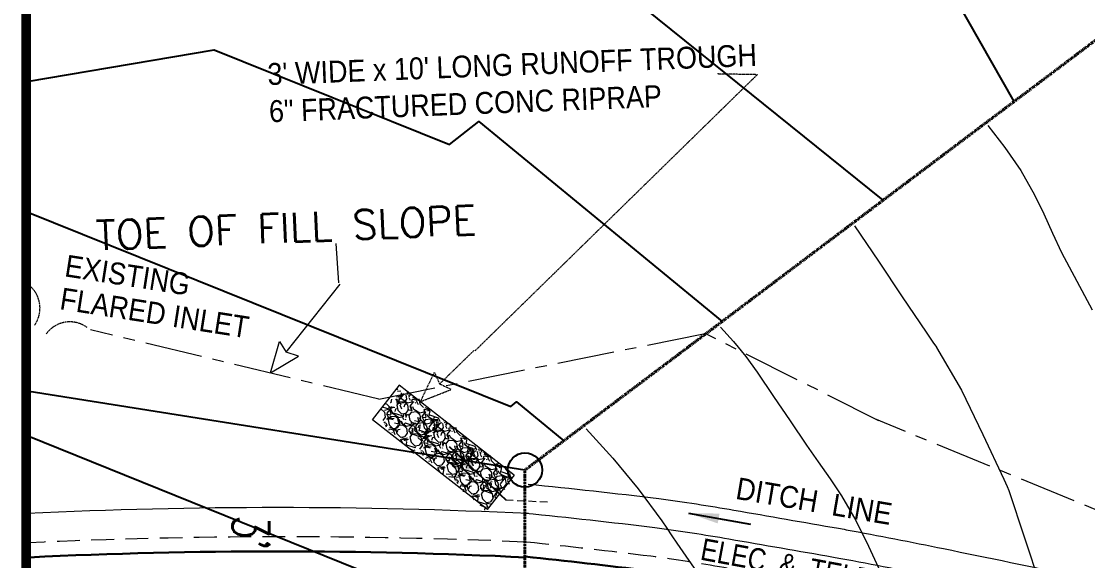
# Model space of a CAD drawing. Header units: inches. Extents: x 2775 to 17527, y 515 to 14737.
# Drawn here: x 5240 to 6116, y 7411 to 7855 of the extents above; entities that cross this region are included whole.
import ezdxf

# ---------------------------------------------------------------- set-up
doc = ezdxf.new("R2010")
doc.units = ezdxf.units.IN
doc.header["$LTSCALE"] = 0.5
doc.header["$MEASUREMENT"] = 0
for name, pattern in [('CENTER', [2, 1.25, -0.25, 0.25, -0.25]), ('CENTER2', [1.125, 0.75, -0.125, 0.125, -0.125]), ('HIDDEN', [0.375, 0.25, -0.125]), ('HIDDEN2', [0.1875, 0.125, -0.0625]), ('PHANTOM', [2.5, 1.25, -0.25, 0.25, -0.25, 0.25, -0.25])]:
    doc.linetypes.add(name, pattern=pattern)
doc.layers.get('0').update_dxf_attribs({"linetype": 'CONTINUOUS'})
for name, color, linetype, lineweight in [('ARCHENT RD', 3, 'CENTER', 20), ('D-CL', 5, 'CENTER2', 9), ('FOOTING TILE', 3, 'HIDDEN', 20), ('Object', 4, 'CONTINUOUS', 30), ('V-BNDY', 3, 'PHANTOM', 40), ('VX-TOPO-MINR', 7, 'CONTINUOUS', 5)]:
    doc.layers.add(name, color=color, linetype=linetype, lineweight=lineweight)
for name, color, linetype in [('BOUNDARY', 6, 'CONTINUOUS'), ('CTR', 251, 'CONTINUOUS'), ('CTRINDEX', 7, 'CONTINUOUS'), ('LLMASONRY', 12, 'CONTINUOUS'), ('TEXT', 7, 'CONTINUOUS'), ('TITLE BLOCK', 7, 'CONTINUOUS'), ('VX-PINS', 7, 'HIDDEN2')]:
    doc.layers.add(name, color=color, linetype=linetype)
doc.styles.add('ARCHENT', font='technical.ttf', dxfattribs={"height": 6})
doc.styles.add('BEI', font='romans.shx', dxfattribs={"width": 0.75})
doc.styles.add('SPHAND', font='SPHAND', dxfattribs={"bigfont": 'SPHAND'})
doc.styles.get("Standard").update_dxf_attribs({"font": 'romans.shx', "width": 0.75})
doc.dimstyles.get("Standard").update_dxf_attribs({"dimscale": 50, "dimtxt": 0.18, "dimasz": 0.18, "dimexe": 0.18, "dimexo": 0.0625, "dimgap": 0.09, "dimtad": 0, "dimtoh": 1, "dimzin": 0, "dimdsep": 46, "dimtxsty": 'BEI', "dimcen": 0.09, "dimclrd": 256, "dimclre": 256, "dimclrt": 256, "dimadec": 1, "dimazin": 0, "dimtfac": 1, "dimtofl": 0, "dimtmove": 0, "dimatfit": 3, "dimfxl": 1, "dimtolj": 1, "dimtzin": 0, "dimlwd": -1, "dimlwe": -1, "dimarcsym": 0})

# ---------------------------------------------------------------- blocks, each defined once
blk = doc.blocks.new('F-LGPIN')
at = {"linetype": 'Continuous'}
blk.add_circle((0, 0), 0.0391, dxfattribs=at)

msp = doc.modelspace()

# ---------------------------------------------------------------- linework, layer by layer
at = {"layer": 'ARCHENT RD', "color": 4, "lineweight": 20}
for p, q in [((5612.9059, 7583.7291), (5845, 7811)), ((5844.9059, 7810.7291), (5811.7914, 7811.3223)), ((5583.8281, 7556.446), (5612.0934, 7584.0675)), ((5568.188, 7541.9877), (5579.5783, 7566.1564)), ((5579.5551, 7566.0232), (5583.8281, 7556.446)), ((5568.188, 7541.9877), (5593.0361, 7551.8076)), ((5593.3044, 7551.9535), (5583.8281, 7556.446))]:
    msp.add_line(p, q, dxfattribs=at)
at = {"layer": 'ARCHENT RD', "color": 4, "lineweight": 20, "ltscale": 75}
for p, q in [((5534, 7544), (5297, 7601)), ((5534, 7544), (5802.6935, 7598.0887)), ((5944.6573, 7526.3091), (5801.9907, 7597.956)), ((6174.3986, 7431.8287), (5941.385, 7527.8017))]:
    msp.add_line(p, q, dxfattribs=at)
at = {"layer": 'ARCHENT RD', "lineweight": 20}
for centre, radius, start, end in [((5231.6514, 7618.8132, -33526.1937), 24.0044, 324.5815817, 53.9811446), ((5280.1817, 7583.5295, -33526.1937), 24.0004, 53.9811446, 143.9811446)]:
    msp.add_arc(centre, radius, start, end, dxfattribs=at)
at = {"layer": 'BOUNDARY', "color": 3}
msp.add_line((5653.9292, 7485.7342), (5246.7601, 7550.4141), dxfattribs=at)
at = {"layer": 'CTR', "color": 6}
for points, elevation in [([(6055.799, 7788.745), (5999.4654, 7888.2792), (5747.5841, 8110.7188), (5553.4439, 8134.506), (5531.2034, 8123.886), (5244.1662, 8072.9319)], -33382.1911), ([(5948.1945, 7707.611), (5741.6497, 7874.2274), (5623.5302, 7978.5403), (5585.0078, 7983.2603), (5544.6038, 7963.967), (5248.0795, 7911.7952)], -33406.1915), ([(5243.0303, 7698.7242), (5642.3841, 7537.9873), (5647.1356, 7541.7235), (5685.9748, 7509.7902)], -33454.1924), ([(5661.9818, 7301.6647), (5656.4296, 7288.9279), (5557.5506, 7387.4683), (5243.8796, 7514.3311)], -33478.1928)]:
    msp.add_lwpolyline(points, dxfattribs=dict(at, elevation=elevation))
at = {"layer": 'CTRINDEX', "color": 6, "elevation": -33430.192}
msp.add_lwpolyline([(5245.114, 7805.1507), (5398.6324, 7831.0966), (5591.9483, 7753.2883), (5616.1423, 7772.3124), (5816.0347, 7607.9621)], dxfattribs=at)
at = {"layer": 'D-CL', "color": 7, "linetype": 'Continuous', "lineweight": 30}
msp.add_lwpolyline([(5654.0837, 7414.5103, -0.00508441), (5755.8532, 7402.9053, -0.00891797), (5815.3523, 7393.6552, -0.00015305), (5901.1795, 7378.7127, -0.00284206), (5906.7336, 7377.7114, -0.00409326), (5985.8274, 7362.3168, -0.00293994), (6094.7286, 7339.5263, -0.00338581), (6109.9392, 7336.1417, -0.00135487), (6145.5425, 7327.8642, -0.02866254), (6213.3158, 7307.754, -0.02615403), (6283.0986, 7278.41, -0.02704738), (6342.0413, 7245.8692, -0.02841116), (6395.1147, 7208.3531, -0.00655732), (6448.658, 7164.5883, -0.01010599), (6483.916, 7133.7537, -0.00245958), (6550.2372, 7072.7448, -0.00543709), (6580.8537, 7043.6748, -0.001785), (6637.1839, 6988.621, -0.00206883), (6685.5447, 6940.6218, -0.00160391), (6729.888, 6895.9587, -0.0031274), (6752.9526, 6872.2839, -0.00550951), (6762.9566, 6861.6538, -0.0012657), (6800.7161, 6820.4261, -0.00768785), (6848.3109, 6766.5541, -0.00519686)], format="xyb", dxfattribs=at)
at = {"layer": 'FOOTING TILE', "color": 1, "ltscale": 50}
msp.add_line((5638.1153, 7461.2425, -48406.0637), (5674.6568, 7459.4039), dxfattribs=at)
at = {"layer": 'Object', "lineweight": 9}
for p, q in [((5501.2181, 7639.6495), (5499, 7672)), ((5457.9275, 7582.5111), (5502.0638, 7638.5108)), ((5445.0608, 7565.6553), (5452.3157, 7591.3713)), ((5452.3157, 7591.3713), (5457.9275, 7582.5111)), ((5445.0608, 7565.6553), (5467.9538, 7579.4342)), ((5467.9538, 7579.4342), (5457.9275, 7582.5111))]:
    msp.add_line(p, q, dxfattribs=at)
at = {"layer": 'Object', "color": 7, "lineweight": 9, "ltscale": 75}
for p, q in [((5550.5746, 7555.4052), (5528.4185, 7527.0309)), ((5548.6304, 7551.7718), (5549.5587, 7552.5693)), ((5549.3451, 7550.5435), (5551.9948, 7550.8293)), ((5645.1558, 7481.5514), (5550.5746, 7555.4052)), ((5556.9178, 7549.4829), (5558.4114, 7549.7141)), ((5544.3328, 7541.3948), (5543.4815, 7540.968)), ((5543.5306, 7541.1956), (5543.9978, 7541.4584)), ((5543.9729, 7541.3687), (5544.496, 7543.8657)), ((5550.2571, 7543.0252), (5547.5876, 7543.6235)), ((5547.9653, 7543.679), (5551.0113, 7540.7112)), ((5548.4445, 7544.2712), (5549.0718, 7540.2183)), ((5551.8914, 7546.4557), (5548.4922, 7545.6453)), ((5550.8304, 7541.9992), (5548.6077, 7539.0969)), ((5550.2099, 7543.0671), (5552.0959, 7539.3055)), ((5550.2279, 7542.9983), (5551.1562, 7543.7958)), ((5553.3056, 7547.0612), (5550.2723, 7543.1524)), ((5551.1873, 7543.8267), (5550.4791, 7546.4121)), ((5550.9426, 7541.77), (5554.5771, 7542.162)), ((5551.0299, 7540.7512), (5554.5468, 7541.3524)), ((5552.8225, 7543.9269), (5551.798, 7546.1461)), ((5552.1843, 7549.111), (5551.9417, 7546.5156)), ((5557.5565, 7540.7866), (5552.7848, 7543.8853)), ((5555.3213, 7548.0261), (5553.2693, 7546.9973)), ((5553.615, 7548.8224), (5553.7109, 7548.5909)), ((5556.5391, 7544.1029), (5554.5256, 7541.3183)), ((5554.589, 7542.1466), (5557.5174, 7539.3879)), ((5556.0311, 7547.4281), (5556.5432, 7544.1195)), ((5560.9603, 7541.5834), (5557.5611, 7540.773)), ((5557.9718, 7547.6277), (5557.7047, 7548.3297)), ((5558.4895, 7545.3565), (5559.5673, 7543.2067)), ((5559.095, 7545.5006), (5558.6518, 7547.1187)), ((5560.0651, 7546.6139), (5558.9982, 7548.925)), ((5562.3745, 7542.1889), (5559.3412, 7538.2801)), ((5561.1483, 7543.116), (5561.0106, 7541.6432)), ((5561.1489, 7542.9741), (5561.7577, 7544.0123)), ((5561.3923, 7547.3703), (5564.4383, 7544.4025)), ((5561.6659, 7545.5479), (5565.7179, 7543.8321)), ((5561.75, 7544.0925), (5566.2346, 7543.0874)), ((5564.2226, 7540.4551), (5563.9555, 7541.1571)), ((5566.3773, 7539.3267), (5564.8333, 7542.7002)), ((5566.6692, 7544.3657), (5567.6233, 7540.2213)), ((5535.5995, 7535.9944), (5538.5279, 7533.2357)), ((5543.9476, 7535.1242), (5536.8487, 7537.4647)), ((5538.5239, 7533.2466), (5539.1512, 7529.1937)), ((5541.9708, 7535.4311), (5538.5716, 7534.6207)), ((5538.6806, 7540.17), (5540.1742, 7540.4012)), ((5540.2894, 7532.0425), (5542.1754, 7528.2809)), ((5543.385, 7536.0367), (5540.3517, 7532.1278)), ((5540.4939, 7539.7778), (5543.5399, 7536.81)), ((5542.2638, 7538.0864), (5542.0211, 7535.491)), ((5546.0437, 7537.3239), (5543.3487, 7535.9727)), ((5544.0709, 7531.7576), (5543.3627, 7534.343)), ((5543.5585, 7536.85), (5547.0754, 7537.4512)), ((5543.6944, 7537.7978), (5543.7903, 7537.5664)), ((5543.8162, 7537.5634), (5544.8302, 7537.5687)), ((5545.4788, 7531.7342), (5543.9349, 7535.1077)), ((5545.7061, 7531.8578), (5544.6816, 7534.077)), ((5550.4401, 7528.7175), (5545.6683, 7531.8162)), ((5553.0165, 7530.2519), (5545.9176, 7532.5924)), ((5547.219, 7533.7253), (5547.9716, 7536.0232)), ((5547.8924, 7535.9736), (5549.386, 7536.2048)), ((5548.5888, 7539.0735), (5549.543, 7534.9291)), ((5549.5628, 7534.9055), (5552.6088, 7531.9376)), ((5552.9502, 7535.6354), (5551.4063, 7539.0089)), ((5552.6274, 7531.9777), (5556.1443, 7532.5789)), ((5554.1368, 7532.1696), (5553.8942, 7529.5741)), ((5554.6904, 7537.6265), (5555.443, 7539.9244)), ((5555.3638, 7539.8748), (5556.8574, 7540.106)), ((5555.5674, 7531.881), (5555.6634, 7531.6495)), ((5558.1366, 7535.3294), (5556.1231, 7532.5448)), ((5557.5134, 7539.3989), (5558.1407, 7535.346)), ((5560.2259, 7534.6163), (5557.5565, 7535.2146)), ((5560.7992, 7533.5902), (5558.5765, 7530.688)), ((5559.2789, 7538.1947), (5561.1648, 7534.4332)), ((5560.1967, 7534.5894), (5561.125, 7535.3868)), ((5561.1562, 7535.4178), (5560.448, 7538.0032)), ((5560.9114, 7533.3611), (5564.5459, 7533.7531)), ((5562.7914, 7535.518), (5561.7669, 7537.7372)), ((5567.5253, 7532.3777), (5562.7536, 7535.4764)), ((5564.5579, 7533.7377), (5567.4862, 7530.979)), ((5570.9292, 7533.1744), (5567.53, 7532.364)), ((5567.6431, 7540.1977), (5570.6891, 7537.2299)), ((5572.3433, 7533.78), (5569.3101, 7529.8711)), ((5571.1179, 7534.715), (5570.9795, 7533.2343)), ((5572.628, 7532.1541), (5571.0841, 7535.5276)), ((5571.1177, 7534.5651), (5571.7266, 7535.6034)), ((5571.6348, 7537.139), (5575.6867, 7535.4231)), ((5571.7188, 7535.6835), (5576.2035, 7534.6784)), ((5572.8307, 7529.372), (5572.1225, 7531.9574)), ((5574.3682, 7534.1452), (5575.1209, 7536.4431)), ((5575.4039, 7530.7846), (5575.927, 7533.2816)), ((5575.9757, 7533.3523), (5575.7087, 7534.0543)), ((5623.1979, 7453.1533), (5528.6166, 7527.0072)), ((5539.1471, 7529.1771), (5537.1336, 7526.3925)), ((5537.9718, 7524.949), (5539.4654, 7525.1802)), ((5539.0258, 7523.0937), (5538.7588, 7523.7958)), ((5541.1191, 7522.08), (5540.0522, 7524.391)), ((5543.1407, 7530.9561), (5540.4712, 7531.5544)), ((5540.6054, 7527.2136), (5541.2142, 7528.2519)), ((5541.1224, 7529.7875), (5545.1744, 7528.0716)), ((5541.2065, 7528.332), (5545.6911, 7527.3269)), ((5541.4724, 7527.0043), (5542.4266, 7522.86)), ((5543.7139, 7529.93), (5541.4913, 7527.0278)), ((5543.1115, 7530.9292), (5544.0397, 7531.7266)), ((5543.8262, 7529.7009), (5547.4606, 7530.0929)), ((5545.1715, 7528.0731), (5546.5969, 7528.3659)), ((5549.3915, 7523.7835), (5546.722, 7524.3818)), ((5547.4726, 7530.0775), (5550.401, 7527.3188)), ((5551.0202, 7523.2602), (5549.0067, 7520.4757)), ((5549.3623, 7523.7566), (5550.2905, 7524.554)), ((5550.3217, 7524.585), (5549.6135, 7527.1704)), ((5550.397, 7527.3297), (5551.0243, 7523.2769)), ((5553.8439, 7529.5142), (5550.4447, 7528.7039)), ((5551.9569, 7524.6852), (5550.9324, 7526.9044)), ((5556.6908, 7521.5449), (5551.9191, 7524.6436)), ((5552.1624, 7526.1256), (5554.0484, 7522.3641)), ((5554.5477, 7526.8618), (5553.0038, 7530.2354)), ((5555.8992, 7524.2123), (5555.0479, 7523.7855)), ((5555.097, 7524.0132), (5555.5642, 7524.2759)), ((5557.9167, 7531.407), (5555.2218, 7530.0558)), ((5555.6892, 7531.6465), (5556.7033, 7531.6518)), ((5556.1111, 7526.7539), (5555.844, 7527.456)), ((5562.9853, 7521.8429), (5555.8865, 7524.1835)), ((5556.2879, 7528.853), (5557.0405, 7531.1509)), ((5556.9613, 7531.1012), (5558.4549, 7531.3324)), ((5558.5577, 7530.6645), (5559.5118, 7526.5201)), ((5559.5316, 7526.4966), (5562.5776, 7523.5287)), ((5560.3876, 7524.997), (5560.145, 7522.4015)), ((5564.1675, 7524.2344), (5561.4726, 7522.8832)), ((5561.8182, 7524.7084), (5561.9142, 7524.4769)), ((5561.94, 7524.4739), (5562.954, 7524.4792)), ((5562.5963, 7523.5688), (5566.1131, 7524.17)), ((5565.7786, 7525.6394), (5563.1092, 7526.2377)), ((5566.3519, 7524.6134), (5564.1292, 7521.7111)), ((5565.7494, 7525.6125), (5566.6777, 7526.41)), ((5566.7089, 7526.4409), (5566.0007, 7529.0263)), ((5568.1054, 7526.9204), (5566.092, 7524.1359)), ((5566.4641, 7524.3842), (5570.0986, 7524.7762)), ((5568.344, 7526.5411), (5567.3196, 7528.7603)), ((5567.4822, 7530.9899), (5568.1096, 7526.9371)), ((5573.078, 7523.4008), (5568.3063, 7526.4995)), ((5571.9004, 7528.5704), (5569.231, 7529.1687)), ((5569.2477, 7529.7858), (5571.1337, 7526.0242)), ((5570.1106, 7524.7608), (5573.0389, 7522.0021)), ((5570.2322, 7524.6187), (5571.1863, 7520.4743)), ((5572.4737, 7527.5444), (5570.251, 7524.6422)), ((5571.8713, 7528.5436), (5572.7995, 7529.341)), ((5572.5859, 7527.3152), (5576.2204, 7527.7073)), ((5576.4818, 7524.1976), (5573.0827, 7523.3872)), ((5574.4659, 7529.4722), (5573.4414, 7531.6913)), ((5579.1998, 7526.3318), (5574.4281, 7529.4305)), ((5577.896, 7524.8031), (5574.8627, 7520.8943)), ((5575.7639, 7530.8107), (5574.9125, 7530.3838)), ((5574.9617, 7530.6115), (5575.4289, 7530.8742)), ((5582.85, 7528.4413), (5575.7511, 7530.7818)), ((5576.2324, 7527.6918), (5579.1607, 7524.9332)), ((5576.7748, 7526.8529), (5576.5322, 7524.2574)), ((5577.1875, 7528.1621), (5581.2394, 7526.4463)), ((5580.5547, 7526.0904), (5577.8598, 7524.7392)), ((5578.2054, 7526.5643), (5578.3013, 7526.3328)), ((5578.3272, 7526.3298), (5579.3412, 7526.3352)), ((5582.2179, 7523.0655), (5578.8187, 7522.2551)), ((5578.9569, 7528.3817), (5579.8851, 7529.1791)), ((5579.1567, 7524.9441), (5579.7841, 7520.8912)), ((5579.6715, 7527.1534), (5582.3212, 7527.4392)), ((5583.632, 7523.6711), (5580.5988, 7519.7622)), ((5581.5138, 7520.4366), (5580.8056, 7523.022)), ((5580.9222, 7523.74), (5582.4094, 7520.7737)), ((5581.2365, 7526.4477), (5582.6619, 7526.7406)), ((5581.395, 7523.9735), (5581.6828, 7525.6894)), ((5582.5108, 7525.7208), (5582.2682, 7523.1254)), ((5584.1733, 7525.5056), (5582.8373, 7528.4248)), ((5585.6478, 7524.636), (5583.5958, 7523.6071)), ((5583.9414, 7525.4322), (5584.0374, 7525.2008)), ((5586.3576, 7524.0379), (5586.8697, 7520.7293)), ((5587.2442, 7526.0928), (5588.7378, 7526.324)), ((5588.2982, 7524.2375), (5588.0312, 7524.9396)), ((5589.4214, 7522.1105), (5588.9782, 7523.7285)), ((5590.3916, 7523.2238), (5589.3246, 7525.5348)), ((5591.7188, 7523.9802), (5594.7648, 7521.0123)), ((5540.149, 7520.9667), (5539.7058, 7522.5847)), ((5542.2029, 7518.4401), (5542.8117, 7519.4784)), ((5542.4464, 7522.8364), (5545.4923, 7519.8685)), ((5542.7199, 7521.014), (5546.7719, 7519.2981)), ((5542.804, 7519.5585), (5547.2886, 7518.5534)), ((5545.2766, 7515.9211), (5545.0095, 7516.6232)), ((5545.511, 7519.9086), (5549.0279, 7520.5098)), ((5547.4313, 7514.7927), (5545.8874, 7518.1663)), ((5546.769, 7519.2996), (5548.1944, 7519.5924)), ((5547.7232, 7519.8317), (5548.6773, 7515.6873)), ((5549.9647, 7522.7574), (5547.7421, 7519.8552)), ((5548.6971, 7515.6638), (5551.7431, 7512.6959)), ((5549.1715, 7516.7839), (5549.9241, 7519.0818)), ((5549.8448, 7519.0321), (5551.3384, 7519.2633)), ((5550.0769, 7522.5283), (5553.7114, 7522.9203)), ((5553.7234, 7522.9049), (5556.6518, 7520.1462)), ((5557.271, 7516.0876), (5555.2575, 7513.3031)), ((5556.6478, 7520.1571), (5557.2751, 7516.1043)), ((5560.0947, 7522.3416), (5556.6955, 7521.5313)), ((5558.4132, 7518.953), (5560.2992, 7515.1915)), ((5561.1446, 7516.6807), (5558.4752, 7517.2789)), ((5561.5089, 7522.9472), (5558.4756, 7519.0383)), ((5561.7179, 7515.6546), (5559.4952, 7512.7524)), ((5561.4519, 7515.2355), (5560.6006, 7514.8086)), ((5560.6497, 7515.0363), (5561.1169, 7515.2991)), ((5561.092, 7515.2094), (5561.615, 7517.7064)), ((5561.1154, 7516.6538), (5562.0437, 7517.4512)), ((5562.0749, 7517.4822), (5561.3667, 7520.0676)), ((5561.6637, 7517.7771), (5561.3967, 7518.4791)), ((5568.538, 7512.8661), (5561.4391, 7515.2066)), ((5561.8301, 7515.4255), (5565.4646, 7515.8175)), ((5563.71, 7517.5824), (5562.6856, 7519.8015)), ((5564.5165, 7518.4529), (5562.9726, 7521.8265)), ((5568.444, 7514.4421), (5563.6723, 7517.5407)), ((5564.1103, 7521.6876), (5565.0645, 7517.5433)), ((5565.0843, 7517.5197), (5568.1303, 7514.5518)), ((5565.4766, 7515.8021), (5568.4049, 7513.0434)), ((5566.2567, 7520.444), (5567.0094, 7522.742)), ((5567.5737, 7518.1665), (5566.7224, 7517.7397)), ((5566.7715, 7517.9673), (5567.2387, 7518.2301)), ((5566.9301, 7522.6923), (5568.4237, 7522.9235)), ((5567.2138, 7518.1404), (5567.7368, 7520.6375)), ((5567.7856, 7520.7081), (5567.5185, 7521.4102)), ((5574.6598, 7515.7971), (5567.561, 7518.1376)), ((5568.149, 7514.5919), (5571.6658, 7515.1931)), ((5571.8478, 7515.2388), (5568.4487, 7514.4284)), ((5569.0071, 7516.7799), (5570.5007, 7517.011)), ((5573.262, 7515.8444), (5570.2287, 7511.9355)), ((5570.8203, 7516.3877), (5573.8663, 7513.4198)), ((5571.2061, 7520.4507), (5574.2521, 7517.4829)), ((5573.6581, 7517.9436), (5571.6446, 7515.159)), ((5572.1408, 7517.8941), (5571.8982, 7515.2987)), ((5572.5902, 7514.6963), (5572.3476, 7512.1008)), ((5573.0349, 7522.013), (5573.6623, 7517.9602)), ((5575.9207, 7517.1316), (5573.2258, 7515.7804)), ((5573.5714, 7517.6055), (5573.6673, 7517.3741)), ((5573.6932, 7517.3711), (5574.7072, 7517.3764)), ((5574.6593, 7518.0046), (5573.808, 7517.5778)), ((5573.8571, 7517.8054), (5574.3243, 7518.0682)), ((5574.0208, 7514.4077), (5574.1168, 7514.1762)), ((5574.2708, 7517.5229), (5577.7876, 7518.1241)), ((5574.2994, 7517.9786), (5574.8224, 7520.4756)), ((5574.8004, 7520.8089), (5576.6864, 7517.0474)), ((5579.7799, 7520.8746), (5577.7665, 7518.09)), ((5580.5836, 7519.6351), (5577.9141, 7520.2333)), ((5578.2917, 7520.2889), (5581.3377, 7517.321)), ((5578.5702, 7516.3491), (5578.6839, 7516.6961)), ((5578.6046, 7516.6465), (5578.8629, 7516.6865)), ((5578.7709, 7520.881), (5579.3983, 7516.8281)), ((5578.9153, 7515.6833), (5579.8694, 7511.5389)), ((5581.1568, 7518.609), (5578.9342, 7515.7068)), ((5580.5364, 7519.6769), (5582.4224, 7515.9153)), ((5580.5544, 7519.6082), (5581.4826, 7520.4056)), ((5581.269, 7518.3798), (5584.9035, 7518.7719)), ((5581.3564, 7517.361), (5584.8732, 7517.9623)), ((5583.2766, 7512.2452), (5581.7327, 7515.6187)), ((5583.149, 7520.5368), (5582.1245, 7522.7559)), ((5587.8829, 7517.3964), (5583.1112, 7520.4951)), ((5586.8655, 7520.7127), (5584.8521, 7517.9281)), ((5584.9155, 7518.7565), (5587.8439, 7515.9978)), ((5585.0168, 7514.2363), (5585.7695, 7516.5342)), ((5585.6902, 7516.4846), (5587.1838, 7516.7158)), ((5587.8399, 7516.0087), (5588.4672, 7511.9558)), ((5591.2868, 7518.1932), (5587.8876, 7517.3828)), ((5588.8159, 7521.9663), (5589.8938, 7519.8165)), ((5589.6053, 7514.8046), (5591.4913, 7511.043)), ((5592.7009, 7518.7988), (5589.6677, 7514.8899)), ((5591.4826, 7512.0276), (5590.7745, 7514.613)), ((5591.4748, 7519.7258), (5591.3371, 7518.2531)), ((5591.4753, 7519.5839), (5592.0842, 7520.6221)), ((5591.9924, 7522.1578), (5596.0443, 7520.4419)), ((5592.0764, 7520.7023), (5596.5611, 7519.6972)), ((5593.1178, 7512.1278), (5592.0933, 7514.347)), ((5594.549, 7517.0649), (5594.282, 7517.767)), ((5596.7037, 7515.9365), (5595.1598, 7519.3101)), ((5596.9956, 7520.9755), (5597.9498, 7516.8311)), ((5597.9696, 7516.8076), (5601.0156, 7513.8397)), ((5551.7618, 7512.736), (5555.2787, 7513.3372)), ((5553.6821, 7507.6201), (5552.1381, 7510.9937)), ((5552.1717, 7510.0312), (5552.7806, 7511.0694)), ((5552.6888, 7512.605), (5556.7407, 7510.8892)), ((5552.7728, 7511.1496), (5557.2575, 7510.1445)), ((5555.4223, 7509.6112), (5556.1749, 7511.9092)), ((5556.8179, 7506.2767), (5555.9666, 7505.8499)), ((5556.0157, 7506.0775), (5556.4829, 7506.3403)), ((5556.0956, 7511.8595), (5557.5892, 7512.0907)), ((5556.4579, 7506.2506), (5556.981, 7508.7477)), ((5556.7378, 7510.8906), (5558.1632, 7511.1835)), ((5557.0297, 7508.8183), (5556.7627, 7509.5204)), ((5563.904, 7503.9073), (5556.8051, 7506.2479)), ((5559.4763, 7512.7289), (5560.4305, 7508.5845)), ((5560.4503, 7508.5609), (5563.4963, 7505.5931)), ((5563.515, 7505.6331), (5567.0318, 7506.2344)), ((5565.926, 7512.6042), (5568.8544, 7509.8455)), ((5569.0241, 7508.9848), (5567.0106, 7506.2002)), ((5574.274, 7511.734), (5567.1752, 7514.0746)), ((5569.4736, 7505.7869), (5567.4601, 7503.0024)), ((5568.4009, 7513.0543), (5569.0283, 7509.0014)), ((5570.0692, 7509.476), (5568.5253, 7512.8496)), ((5568.8504, 7509.8564), (5569.4777, 7505.8036)), ((5572.2973, 7512.0409), (5568.8981, 7511.2306)), ((5570.6158, 7508.6523), (5572.5018, 7504.8908)), ((5573.7115, 7512.6465), (5570.6782, 7508.7376)), ((5573.4671, 7507.5659), (5570.7977, 7508.1642)), ((5571.4489, 7506.3973), (5575.5008, 7504.6815)), ((5571.8094, 7511.4672), (5572.562, 7513.7651)), ((5574.0404, 7506.5399), (5571.8177, 7503.6377)), ((5572.4828, 7513.7154), (5573.9764, 7513.9466)), ((5573.4379, 7507.539), (5574.3662, 7508.3365)), ((5576.3701, 7513.9337), (5573.6752, 7512.5825)), ((5574.3974, 7508.3675), (5573.6892, 7510.9529)), ((5573.885, 7513.4599), (5577.4018, 7514.0611)), ((5574.1426, 7514.1732), (5575.1567, 7514.1785)), ((5574.1526, 7506.3107), (5577.7871, 7506.7027)), ((5575.8052, 7508.344), (5574.2613, 7511.7175)), ((5576.0326, 7508.4677), (5575.0081, 7510.6868)), ((5580.7665, 7505.3273), (5575.9948, 7508.426)), ((5583.3429, 7506.8617), (5576.2441, 7509.2023)), ((5577.5454, 7510.3351), (5578.2981, 7512.633)), ((5577.7991, 7506.6873), (5580.7274, 7503.9286)), ((5578.2188, 7512.5834), (5579.7124, 7512.8146)), ((5579.8892, 7511.5153), (5582.9352, 7508.5475)), ((5584.1704, 7506.1241), (5580.7712, 7505.3137)), ((5582.9539, 7508.5875), (5586.4708, 7509.1887)), ((5584.8742, 7503.4717), (5583.3302, 7506.8452)), ((5584.4633, 7508.7794), (5584.2207, 7506.1839)), ((5588.2432, 7508.0169), (5585.5483, 7506.6657)), ((5585.8939, 7508.4908), (5585.9899, 7508.2593)), ((5586.0157, 7508.2564), (5587.0297, 7508.2617)), ((5588.4631, 7511.9392), (5586.4496, 7509.1546)), ((5586.6143, 7505.4628), (5587.367, 7507.7607)), ((5587.2877, 7507.7111), (5588.7813, 7507.9423)), ((5590.5524, 7511.2261), (5587.8829, 7511.8244)), ((5588.8841, 7507.2744), (5589.8383, 7503.13)), ((5591.1257, 7510.2001), (5588.903, 7507.2978)), ((5590.5232, 7511.1992), (5591.4515, 7511.9967)), ((5591.2379, 7509.9709), (5594.8724, 7510.3629)), ((5597.8518, 7508.9875), (5593.0801, 7512.0862)), ((5594.8843, 7510.3475), (5597.8127, 7507.5888)), ((5597.0353, 7503.0508), (5596.3271, 7505.6362)), ((5597.8087, 7507.5998), (5598.436, 7503.5469)), ((5601.2556, 7509.7843), (5597.8564, 7508.9739)), ((5602.2269, 7505.1803), (5599.5574, 7505.7786)), ((5599.5742, 7506.3956), (5601.4602, 7502.6341)), ((5602.6698, 7510.3898), (5599.6365, 7506.481)), ((5601.4444, 7511.3249), (5601.3059, 7509.8441)), ((5602.9545, 7508.7639), (5601.4106, 7512.1374)), ((5601.4442, 7511.175), (5602.053, 7512.2132)), ((5601.9612, 7513.7488), (5606.0132, 7512.033)), ((5602.0453, 7512.2934), (5606.5299, 7511.2883)), ((5602.1977, 7505.1534), (5603.126, 7505.9508)), ((5603.1571, 7505.9818), (5602.449, 7508.5672)), ((5604.7923, 7506.082), (5603.7678, 7508.3012)), ((5604.6947, 7510.755), (5605.4473, 7513.0529)), ((5609.5263, 7502.9417), (5604.7546, 7506.0404)), ((5606.0903, 7507.4205), (5605.239, 7506.9937)), ((5605.2881, 7507.2213), (5605.7553, 7507.4841)), ((5605.7304, 7507.3944), (5606.2535, 7509.8914)), ((5606.3022, 7509.9621), (5606.0352, 7510.6641)), ((5613.1764, 7505.0511), (5606.0776, 7507.3916)), ((5607.2518, 7505.1708), (5608.18, 7505.9682)), ((5558.2415, 7503.6282), (5562.2934, 7501.9123)), ((5562.2905, 7501.9138), (5563.7159, 7502.2066)), ((5562.449, 7499.4395), (5562.7369, 7501.1555)), ((5563.8462, 7503.9853), (5564.4551, 7505.0236)), ((5568.2982, 7501.5588), (5569.7918, 7501.79)), ((5569.3522, 7499.7036), (5569.0852, 7500.4056)), ((5570.4755, 7497.5765), (5570.0322, 7499.1945)), ((5571.4456, 7498.6898), (5570.3787, 7501.0008)), ((5570.9318, 7503.8235), (5571.5407, 7504.8617)), ((5571.5329, 7504.9419), (5576.0176, 7503.9368)), ((5571.7989, 7503.6142), (5572.753, 7499.4698)), ((5572.7728, 7499.4462), (5575.8188, 7496.4783)), ((5573.0464, 7497.6238), (5577.0983, 7495.908)), ((5575.4979, 7504.6829), (5576.9233, 7504.9758)), ((5575.8375, 7496.5184), (5579.3543, 7497.1196)), ((5579.7179, 7500.3933), (5577.0485, 7500.9916)), ((5580.2912, 7499.3673), (5578.0685, 7496.465)), ((5581.3466, 7499.8701), (5579.3332, 7497.0855)), ((5579.6887, 7500.3664), (5580.617, 7501.1639)), ((5580.6482, 7501.1948), (5579.94, 7503.7803)), ((5580.4034, 7499.1381), (5584.0379, 7499.5301)), ((5580.7234, 7503.9396), (5581.3508, 7499.8867)), ((5582.2833, 7501.295), (5581.2588, 7503.5142)), ((5587.0173, 7498.1547), (5582.2456, 7501.2534)), ((5582.4889, 7502.7354), (5584.3749, 7498.9739)), ((5584.0499, 7499.5147), (5586.9782, 7496.756)), ((5586.2257, 7500.8222), (5585.3743, 7500.3953)), ((5585.4235, 7500.623), (5585.8907, 7500.8858)), ((5586.4375, 7503.3638), (5586.1705, 7504.0658)), ((5593.3118, 7498.4528), (5586.2129, 7500.7933)), ((5586.9742, 7496.767), (5587.6016, 7492.7141)), ((5590.4211, 7498.9515), (5587.022, 7498.1411)), ((5591.8353, 7499.557), (5588.802, 7495.6482)), ((5589.8581, 7503.1064), (5592.9041, 7500.1385)), ((5590.7141, 7501.6068), (5590.4715, 7499.0113)), ((5594.494, 7500.8443), (5591.7991, 7499.4931)), ((5592.1447, 7501.3182), (5592.2406, 7501.0867)), ((5592.2665, 7501.0838), (5593.2805, 7501.0891)), ((5592.9228, 7500.1786), (5596.4396, 7500.7798)), ((5594.843, 7495.0627), (5593.2991, 7498.4363)), ((5596.1051, 7502.2492), (5593.4356, 7502.8475)), ((5594.4368, 7498.2975), (5595.391, 7494.1531)), ((5596.6783, 7501.2232), (5594.4557, 7498.321)), ((5596.0759, 7502.2224), (5597.0042, 7503.0198)), ((5598.4319, 7503.5303), (5596.4184, 7500.7457)), ((5596.5832, 7497.0539), (5597.3358, 7499.3518)), ((5596.7906, 7500.994), (5600.4251, 7501.3861)), ((5597.2566, 7499.3021), (5598.7502, 7499.5333)), ((5597.5402, 7494.7503), (5598.0633, 7497.2473)), ((5598.6705, 7503.151), (5597.646, 7505.3701)), ((5598.112, 7497.3179), (5597.845, 7498.02)), ((5603.4045, 7500.0106), (5598.6328, 7503.1093)), ((5600.437, 7501.3706), (5603.3654, 7498.612)), ((5600.5586, 7501.2285), (5601.5128, 7497.0841)), ((5602.8002, 7504.1542), (5600.5775, 7501.252)), ((5601.5326, 7497.0606), (5604.5786, 7494.0927)), ((5602.5943, 7494.7676), (5603.1174, 7497.2647)), ((5602.9124, 7503.9251), (5606.5469, 7504.3171)), ((5603.3614, 7498.6229), (5603.9887, 7494.57)), ((5606.8083, 7500.8074), (5603.4091, 7499.997)), ((5605.1269, 7497.4188), (5607.0128, 7493.6572)), ((5608.2225, 7501.413), (5605.1892, 7497.5041)), ((5608.8785, 7496.4241), (5606.209, 7497.0224)), ((5606.5588, 7504.3017), (5609.4872, 7501.543)), ((5606.5866, 7497.0779), (5609.6326, 7494.1101)), ((5607.1012, 7503.4627), (5606.8586, 7500.8673)), ((5607.0659, 7497.6701), (5607.6932, 7493.6172)), ((5610.5128, 7499.8546), (5607.1136, 7499.0442)), ((5607.5139, 7504.7719), (5611.5659, 7503.0561)), ((5607.9665, 7503.9424), (5610.6161, 7504.2282)), ((5610.1064, 7497.4844), (5608.0929, 7494.6999)), ((5610.8812, 7502.7002), (5608.1862, 7501.349)), ((5608.5319, 7503.1741), (5608.6278, 7502.9426)), ((5608.6537, 7502.9397), (5609.6677, 7502.945)), ((5608.8493, 7496.3972), (5609.7776, 7497.1947)), ((5611.927, 7500.4602), (5608.8937, 7496.5513)), ((5609.8087, 7497.2257), (5609.1005, 7499.8111)), ((5609.4832, 7501.5539), (5610.1105, 7497.5011)), ((5611.4439, 7497.3259), (5610.4194, 7499.545)), ((5610.8057, 7502.5099), (5610.5631, 7499.9145)), ((5611.2487, 7500.3498), (5612.7359, 7497.3836)), ((5616.1779, 7494.1855), (5611.4061, 7497.2842)), ((5611.563, 7503.0575), (5612.9884, 7503.3504)), ((5611.7215, 7500.5833), (5612.0093, 7502.2993)), ((5613.9427, 7501.4251), (5611.8907, 7500.3962)), ((5612.2363, 7502.2213), (5612.3323, 7501.9898)), ((5615.1605, 7497.5018), (5613.147, 7494.7172)), ((5614.4997, 7502.1154), (5613.1638, 7505.0346)), ((5614.6525, 7500.827), (5615.1646, 7497.5184)), ((5615.5391, 7502.8818), (5617.0327, 7503.113)), ((5616.5932, 7501.0266), (5616.3261, 7501.7287)), ((5617.1108, 7498.7554), (5618.1887, 7496.6056)), ((5617.7164, 7498.8995), (5617.2732, 7500.5176)), ((5618.6865, 7500.0128), (5617.6196, 7502.3239)), ((5619.7703, 7496.373), (5620.3791, 7497.4112)), ((5620.0137, 7500.7692), (5623.0597, 7497.8014)), ((5620.2873, 7498.9468), (5624.3392, 7497.231)), ((5620.3714, 7497.4914), (5624.856, 7496.4863)), ((5624.3364, 7497.2324), (5625.7618, 7497.5253)), ((5625.2906, 7497.7646), (5626.2447, 7493.6202)), ((5572.5293, 7495.05), (5573.1382, 7496.0882)), ((5573.1304, 7496.1684), (5577.6151, 7495.1633)), ((5575.603, 7492.531), (5575.336, 7493.233)), ((5577.7577, 7491.4026), (5576.2138, 7494.7761)), ((5577.0955, 7495.9094), (5578.5209, 7496.2023)), ((5578.0496, 7496.4416), (5579.0038, 7492.2972)), ((5579.0236, 7492.2736), (5582.0696, 7489.3057)), ((5579.4979, 7493.3937), (5580.2505, 7495.6916)), ((5580.1713, 7495.642), (5581.6649, 7495.8731)), ((5582.0883, 7489.3458), (5585.6051, 7489.947)), ((5583.0153, 7489.2149), (5587.0672, 7487.499)), ((5587.5974, 7492.6975), (5585.5839, 7489.9129)), ((5585.7487, 7486.2211), (5586.5013, 7488.519)), ((5586.4221, 7488.4693), (5587.9157, 7488.7005)), ((5588.7397, 7495.5628), (5590.6257, 7491.8013)), ((5591.4711, 7493.2905), (5588.8016, 7493.8888)), ((5589.8028, 7489.3387), (5590.757, 7485.1944)), ((5592.0443, 7492.2644), (5589.8217, 7489.3622)), ((5591.7783, 7491.8453), (5590.927, 7491.4185)), ((5590.9761, 7491.6461), (5591.4433, 7491.9089)), ((5591.4184, 7491.8192), (5591.9415, 7494.3163)), ((5591.4419, 7493.2636), (5592.3702, 7494.061)), ((5592.4013, 7494.092), (5591.6931, 7496.6774)), ((5591.9902, 7494.3869), (5591.7232, 7495.089)), ((5598.8645, 7489.4759), (5591.7656, 7491.8164)), ((5592.1566, 7492.0353), (5595.7911, 7492.4273)), ((5597.1884, 7488.0333), (5592.4167, 7491.1319)), ((5594.0365, 7494.1922), (5593.012, 7496.4114)), ((5598.7705, 7491.0519), (5593.9988, 7494.1506)), ((5594.2209, 7489.3933), (5597.1493, 7486.6346)), ((5595.4108, 7494.1295), (5598.4568, 7491.1617)), ((5602.5689, 7488.5231), (5595.4701, 7490.8636)), ((5595.803, 7492.4119), (5598.7314, 7489.6532)), ((5597.9002, 7494.7763), (5597.0488, 7494.3495)), ((5597.098, 7494.5772), (5597.5652, 7494.8399)), ((5600.5922, 7488.83), (5597.193, 7488.0196)), ((5597.302, 7493.5689), (5598.7956, 7493.8001)), ((5604.9863, 7492.4069), (5597.8874, 7494.7475)), ((5598.4754, 7491.2017), (5601.9923, 7491.8029)), ((5598.7274, 7489.6641), (5599.3547, 7485.6113)), ((5602.1743, 7491.8486), (5598.7751, 7491.0383)), ((5600.3957, 7486.0859), (5598.8518, 7489.4594)), ((5602.0064, 7489.4356), (5598.9731, 7485.5267)), ((5599.1152, 7493.1767), (5602.1612, 7490.2089)), ((5603.5885, 7492.4542), (5600.5552, 7488.5453)), ((5600.8851, 7491.4853), (5600.6425, 7488.8899)), ((5604.665, 7490.7228), (5601.9701, 7489.3716)), ((5603.9846, 7494.5534), (5601.9711, 7491.7688)), ((5602.9542, 7494.7937), (5602.1029, 7494.3669)), ((5602.1359, 7488.077), (5602.8885, 7490.3749)), ((5602.152, 7494.5945), (5602.6192, 7494.8573)), ((5602.1799, 7490.2489), (5605.6968, 7490.8501)), ((5602.4672, 7494.504), (5602.2246, 7491.9085)), ((5602.3158, 7491.1967), (5602.4117, 7490.9653)), ((5602.4376, 7490.9623), (5603.4516, 7490.9676)), ((5604.1002, 7485.1331), (5602.5563, 7488.5066)), ((5602.8093, 7490.3253), (5604.3029, 7490.5565)), ((5606.2472, 7493.7414), (5603.5522, 7492.3902)), ((5603.8979, 7494.2154), (5603.9938, 7493.9839)), ((5604.0197, 7493.9809), (5605.0337, 7493.9862)), ((5604.5973, 7494.1328), (5608.1141, 7494.734)), ((5605.8404, 7487.1242), (5606.593, 7489.4221)), ((5606.5137, 7489.3725), (5608.0073, 7489.6037)), ((5607.2102, 7492.4724), (5608.1644, 7488.328)), ((5609.4517, 7495.3981), (5607.2291, 7492.4959)), ((5608.1842, 7488.3044), (5611.2302, 7485.3365)), ((5608.8313, 7496.466), (5610.7173, 7492.7044)), ((5608.8967, 7492.9589), (5609.0103, 7493.306)), ((5608.9311, 7493.2563), (5609.1894, 7493.2963)), ((5609.564, 7495.1689), (5613.1984, 7495.5609)), ((5609.6513, 7494.1501), (5613.1682, 7494.7513)), ((5611.5716, 7489.0343), (5610.0277, 7492.4078)), ((5613.2104, 7495.5455), (5616.1388, 7492.7868)), ((5613.3118, 7491.0254), (5614.0644, 7493.3233)), ((5613.9851, 7493.2737), (5615.4787, 7493.5049)), ((5616.758, 7488.7283), (5614.7445, 7485.9437)), ((5616.1348, 7492.7978), (5616.7621, 7488.7449)), ((5618.8473, 7488.0152), (5616.1779, 7488.6135)), ((5619.5817, 7494.9823), (5616.1825, 7494.1719)), ((5617.9002, 7491.5936), (5619.7862, 7487.8321)), ((5620.9959, 7495.5878), (5617.9626, 7491.679)), ((5618.8181, 7487.9883), (5619.7464, 7488.7857)), ((5619.7776, 7488.8167), (5619.0694, 7491.4021)), ((5619.7697, 7496.5149), (5619.632, 7495.0421)), ((5621.4127, 7488.9169), (5620.3883, 7491.1361)), ((5626.1467, 7485.7766), (5621.375, 7488.8753)), ((5622.8439, 7493.854), (5622.5769, 7494.556)), ((5624.9986, 7492.7256), (5623.4547, 7496.0991)), ((5626.2645, 7493.5966), (5629.3105, 7490.6288)), ((5629.3292, 7490.6688), (5632.846, 7491.27)), ((5629.7393, 7488.1139), (5629.6009, 7486.6332)), ((5631.2494, 7485.553), (5629.7055, 7488.9265)), ((5629.7391, 7487.964), (5630.348, 7489.0023)), ((5630.2562, 7490.5379), (5634.3081, 7488.822)), ((5630.3402, 7489.0824), (5634.8248, 7488.0773)), ((5632.9896, 7487.5441), (5633.7422, 7489.842)), ((5584.0085, 7484.23), (5582.4646, 7487.6035)), ((5582.4982, 7486.641), (5583.1071, 7487.6793)), ((5583.0993, 7487.7594), (5587.5839, 7486.7543)), ((5587.1443, 7482.8866), (5586.293, 7482.4597)), ((5586.3421, 7482.6874), (5586.8093, 7482.9501)), ((5586.7844, 7482.8605), (5587.3075, 7485.3575)), ((5587.0643, 7487.5005), (5588.4897, 7487.7933)), ((5587.3562, 7485.4281), (5587.0892, 7486.1302)), ((5596.6563, 7482.1586), (5589.1853, 7482.3934)), ((5590.7768, 7485.1708), (5593.8228, 7482.2029)), ((5591.3046, 7480.2876), (5595.6765, 7479.7892)), ((5593.8414, 7482.243), (5597.3583, 7482.8442)), ((5594.1727, 7480.5952), (5594.7816, 7481.6334)), ((5595.1272, 7480.4227), (5599.4992, 7479.9243)), ((5595.6733, 7479.7898), (5596.9575, 7480.4743)), ((5597.7685, 7482.576), (5595.755, 7479.7914)), ((5597.1453, 7486.6455), (5597.7726, 7482.5926)), ((5599.3506, 7485.5946), (5597.3371, 7482.8101)), ((5598.9108, 7485.4414), (5600.7967, 7481.6798)), ((5601.7621, 7484.355), (5599.0926, 7484.9533)), ((5599.2268, 7480.6125), (5599.8356, 7481.6508)), ((5599.7438, 7483.1864), (5603.7957, 7481.4706)), ((5599.8279, 7481.7309), (5604.3125, 7480.7259)), ((5600.0938, 7480.4032), (5601.0479, 7476.2589)), ((5602.3353, 7483.329), (5600.1127, 7480.4267)), ((5601.7329, 7484.3281), (5602.6611, 7485.1256)), ((5602.6923, 7485.1565), (5601.9841, 7487.7419)), ((5602.4475, 7483.0998), (5606.082, 7483.4918)), ((5604.3275, 7485.2567), (5603.303, 7487.4759)), ((5603.7929, 7481.472), (5605.2183, 7481.7649)), ((5609.0614, 7482.1164), (5604.2897, 7485.2151)), ((5611.6379, 7483.6508), (5604.539, 7485.9913)), ((5606.094, 7483.4764), (5609.0224, 7480.7177)), ((5608.9431, 7477.9839), (5608.2349, 7480.5693)), ((5609.0184, 7480.7286), (5609.6457, 7476.6758)), ((5612.4653, 7482.9132), (5609.0661, 7482.1028)), ((5610.5783, 7478.0841), (5609.5538, 7480.3033)), ((5610.7838, 7479.5245), (5612.6698, 7475.763)), ((5611.2488, 7485.3766), (5614.7657, 7485.9778)), ((5613.1691, 7480.2608), (5611.6252, 7483.6343)), ((5612.7582, 7485.5685), (5612.5156, 7482.973)), ((5616.5381, 7484.806), (5613.8432, 7483.4548)), ((5614.1888, 7485.2799), (5614.2848, 7485.0484)), ((5614.3106, 7485.0454), (5615.3246, 7485.0507)), ((5614.7324, 7480.1528), (5614.4654, 7480.8549)), ((5614.9093, 7482.2519), (5615.6619, 7484.5498)), ((5615.5827, 7484.5002), (5617.0763, 7484.7313)), ((5617.179, 7484.0634), (5618.1332, 7479.9191)), ((5619.4206, 7486.9891), (5617.1979, 7484.0869)), ((5618.153, 7479.8955), (5621.199, 7476.9276)), ((5619.5328, 7486.76), (5623.1673, 7487.152)), ((5624.4, 7479.0383), (5621.7305, 7479.6366)), ((5645.1558, 7481.5514), (5622.9997, 7453.177)), ((5623.1793, 7487.1366), (5626.1076, 7484.3779)), ((5624.3708, 7479.0114), (5625.2991, 7479.8089)), ((5625.3303, 7479.8398), (5624.6221, 7482.4253)), ((5626.7268, 7480.3193), (5624.7133, 7477.5348)), ((5626.9654, 7479.94), (5625.9409, 7482.1592)), ((5626.1036, 7484.3888), (5626.731, 7480.336)), ((5629.5505, 7486.5733), (5626.1514, 7485.763)), ((5631.6994, 7476.7997), (5626.9277, 7479.8984)), ((5630.5218, 7481.9694), (5627.8524, 7482.5676)), ((5627.8691, 7483.1847), (5629.7551, 7479.4232)), ((5630.9647, 7487.1789), (5627.9314, 7483.27)), ((5631.0951, 7480.9433), (5628.8724, 7478.0411)), ((5630.4926, 7481.9425), (5631.4209, 7482.7399)), ((5631.4521, 7482.7709), (5630.7439, 7485.3563)), ((5631.2073, 7480.7141), (5634.8418, 7481.1062)), ((5633.0872, 7482.8711), (5632.0628, 7485.0902)), ((5637.8212, 7479.7307), (5633.0495, 7482.8294)), ((5634.3852, 7484.2096), (5633.5339, 7483.7827)), ((5633.5831, 7484.0104), (5634.0502, 7484.2732)), ((5634.0253, 7484.1835), (5634.5484, 7486.6805)), ((5634.5971, 7486.7512), (5634.3301, 7487.4532)), ((5641.4714, 7481.8402), (5634.3725, 7484.1807)), ((5634.8538, 7481.0908), (5637.7821, 7478.3321)), ((5635.3962, 7480.2518), (5635.1536, 7477.6563)), ((5635.8089, 7481.561), (5639.8608, 7479.8452)), ((5639.1761, 7479.4893), (5636.4811, 7478.1381)), ((5636.8268, 7479.9632), (5636.9227, 7479.7317)), ((5636.9486, 7479.7288), (5637.9626, 7479.7341)), ((5638.0177, 7486.4938), (5641.0637, 7483.5259)), ((5639.8579, 7479.8466), (5641.2833, 7480.1395)), ((5641.4136, 7481.9182), (5642.0225, 7482.9564)), ((5642.7947, 7478.9045), (5641.4587, 7481.8237)), ((5596.5259, 7477.4617), (5596.3161, 7479.1889)), ((5596.5932, 7478.3479), (5598.0868, 7478.5791)), ((5597.6472, 7476.4926), (5597.3801, 7477.1947)), ((5598.7704, 7474.3656), (5598.3272, 7475.9836)), ((5599.7405, 7475.4789), (5598.6736, 7477.7899)), ((5600.8243, 7471.839), (5601.4331, 7472.8773)), ((5601.0677, 7476.2353), (5604.1137, 7473.2674)), ((5601.3413, 7474.4129), (5605.3933, 7472.697)), ((5601.4254, 7472.9574), (5605.91, 7471.9523)), ((5604.1324, 7473.3075), (5607.6493, 7473.9087)), ((5606.0527, 7468.1916), (5604.5087, 7471.5652)), ((5608.0128, 7477.1824), (5605.3434, 7477.7807)), ((5605.3904, 7472.6985), (5606.8158, 7472.9913)), ((5606.3446, 7473.2306), (5607.2987, 7469.0863)), ((5608.5861, 7476.1563), (5606.3634, 7473.2541)), ((5609.6416, 7476.6592), (5607.6281, 7473.8746)), ((5607.7928, 7470.1828), (5608.5455, 7472.4807)), ((5607.9837, 7477.1555), (5608.9119, 7477.9529)), ((5608.4662, 7472.431), (5609.9598, 7472.6622)), ((5608.6983, 7475.9272), (5612.3328, 7476.3192)), ((5615.3122, 7474.9438), (5610.5405, 7478.0425)), ((5612.3448, 7476.3038), (5615.2731, 7473.5451)), ((5614.5206, 7477.6112), (5613.6693, 7477.1844)), ((5613.7184, 7477.4121), (5614.1856, 7477.6748)), ((5621.6067, 7475.2418), (5614.5078, 7477.5824)), ((5615.2691, 7473.556), (5615.8965, 7469.5032)), ((5618.7161, 7475.7406), (5615.3169, 7474.9302)), ((5617.0346, 7472.3519), (5618.9206, 7468.5904)), ((5619.766, 7470.0796), (5617.0965, 7470.6779)), ((5620.1302, 7476.3461), (5617.097, 7472.4372)), ((5619.009, 7478.3959), (5618.7664, 7475.8004)), ((5619.7133, 7468.6083), (5620.2364, 7471.1053)), ((5619.7368, 7470.0527), (5620.6651, 7470.8501)), ((5620.6962, 7470.8811), (5619.9881, 7473.4665)), ((5620.2851, 7471.176), (5620.0181, 7471.878)), ((5622.7889, 7477.6333), (5620.094, 7476.2821)), ((5620.4396, 7478.1073), (5620.5356, 7477.8758)), ((5620.5614, 7477.8728), (5621.5754, 7477.8781)), ((5621.2177, 7476.9677), (5624.7345, 7477.5689)), ((5622.3314, 7470.9813), (5621.3069, 7473.2004)), ((5623.1379, 7471.8518), (5621.594, 7475.2254)), ((5627.0654, 7467.841), (5622.2937, 7470.9396)), ((5622.7317, 7475.0866), (5623.6859, 7470.9422)), ((5624.9733, 7478.0123), (5622.7506, 7475.11)), ((5623.7057, 7470.9186), (5626.7517, 7467.9507)), ((5624.8781, 7473.843), (5625.6307, 7476.1409)), ((5625.0855, 7477.7831), (5628.72, 7478.1751)), ((5626.1951, 7471.5654), (5625.3438, 7471.1386)), ((5625.3929, 7471.3662), (5625.8601, 7471.629)), ((5625.5515, 7476.0912), (5627.0451, 7476.3224)), ((5625.8352, 7471.5393), (5626.3582, 7474.0364)), ((5626.4069, 7474.107), (5626.1399, 7474.8091)), ((5633.2812, 7469.196), (5626.1823, 7471.5366)), ((5628.7319, 7478.1597), (5631.6603, 7475.401)), ((5628.8535, 7478.0176), (5629.8077, 7473.8732)), ((5629.8275, 7473.8496), (5632.8735, 7470.8818)), ((5632.2795, 7471.3425), (5630.266, 7468.5579)), ((5630.7622, 7471.293), (5630.5195, 7468.6976)), ((5631.6563, 7475.412), (5632.2836, 7471.3591)), ((5635.1032, 7477.5965), (5631.704, 7476.7861)), ((5634.5421, 7470.5305), (5631.8471, 7469.1793)), ((5632.1928, 7471.0044), (5632.2887, 7470.773)), ((5632.3146, 7470.77), (5633.3286, 7470.7753)), ((5632.8922, 7470.9218), (5636.409, 7471.523)), ((5633.4218, 7474.2078), (5635.3078, 7470.4463)), ((5636.5174, 7478.202), (5633.4841, 7474.2932)), ((5638.4013, 7474.2735), (5636.3878, 7471.4889)), ((5637.7781, 7478.343), (5638.4055, 7474.2901)), ((5639.5436, 7477.1389), (5641.0308, 7474.1726)), ((5640.0164, 7477.3724), (5640.3042, 7479.0883)), ((5603.538, 7467.7635), (5603.8492, 7469.2494)), ((5603.898, 7469.32), (5603.6309, 7470.0221)), ((5607.3185, 7469.0627), (5610.3645, 7466.0948)), ((5610.3832, 7466.1349), (5613.9, 7466.7361)), ((5612.3034, 7461.019), (5610.7595, 7464.3926)), ((5610.7931, 7463.4301), (5611.402, 7464.4683)), ((5611.3102, 7466.0039), (5615.3621, 7464.2881)), ((5611.3942, 7464.5485), (5615.8789, 7463.5434)), ((5615.8923, 7469.4865), (5613.8789, 7466.702)), ((5614.0436, 7463.0102), (5614.7963, 7465.3081)), ((5614.717, 7465.2584), (5616.2106, 7465.4896)), ((5615.0793, 7459.6496), (5615.6024, 7462.1466)), ((5615.3592, 7464.2895), (5616.7846, 7464.5824)), ((5615.6511, 7462.2172), (5615.3841, 7462.9193)), ((5618.0977, 7466.1278), (5619.0519, 7461.9834)), ((5620.3393, 7469.0535), (5618.1166, 7466.1513)), ((5619.0717, 7461.9599), (5622.1177, 7458.992)), ((5620.0733, 7468.6344), (5619.2219, 7468.2075)), ((5619.2711, 7468.4352), (5619.7383, 7468.698)), ((5627.1594, 7466.265), (5620.0605, 7468.6055)), ((5620.4515, 7468.8244), (5624.086, 7469.2164)), ((5624.0979, 7469.201), (5627.0263, 7466.4423)), ((5627.6455, 7462.3837), (5625.632, 7459.5991)), ((5626.7704, 7467.9908), (5630.2872, 7468.592)), ((5627.0223, 7466.4532), (5627.6496, 7462.4003)), ((5630.4692, 7468.6377), (5627.07, 7467.8273)), ((5628.6906, 7462.8749), (5627.1467, 7466.2485)), ((5628.7878, 7465.2491), (5630.4358, 7461.9621)), ((5631.8834, 7469.2433), (5628.8501, 7465.3344)), ((5630.4308, 7464.8661), (5631.1834, 7467.164)), ((5631.1042, 7467.1143), (5632.5978, 7467.3455)), ((5634.4528, 7466.5917), (5633.2685, 7469.1795)), ((5637.1916, 7469.748), (5637.3052, 7470.095)), ((5637.226, 7470.0454), (5637.4843, 7470.0854)), ((5615.4393, 7459.6756), (5614.5879, 7459.2488)), ((5614.6371, 7459.4764), (5615.1043, 7459.7392)), ((5622.5254, 7457.3062), (5615.4265, 7459.6468)), ((5616.8629, 7457.0271), (5620.9148, 7455.3112)), ((5620.9119, 7455.3127), (5622.3373, 7455.6055)), ((5621.0704, 7452.8384), (5621.3582, 7454.5544)), ((5622.1364, 7459.0321), (5625.6532, 7459.6333)), ((5622.4676, 7457.3843), (5623.0765, 7458.4225)), ((5623.8487, 7454.3706), (5622.5127, 7457.2897)), ((5623.0687, 7458.5027), (5626.7234, 7457.6836))]:
    msp.add_line(p, q, dxfattribs=at)
at = {"layer": 'Object', "color": 7, "lineweight": 20}
for points in [[(5656.4682, 7474.158, -0.00490491), (5763.8054, 7462.3763, -0.00894773), (5825.6255, 7452.7692, -0.00015305), (5911.4888, 7437.8203, -0.00284206), (5917.7141, 7436.698, -0.00409326), (5997.7722, 7421.1158, -0.00293994), (6107.364, 7398.1807, -0.00338581), (6123.3678, 7394.6196, -0.00135487), (6159.2879, 7386.2685, -0.02866254), (6233.6506, 7364.2031, -0.02615403), (6309.2156, 7332.4276, -0.02704738), (6373.837, 7296.7518, -0.02841116), (6432.4739, 7255.303, -0.00655732), (6487.2357, 7210.5421, -0.01010599), (6524.3193, 7178.111, -0.00245958), (6591.0749, 7116.7025, -0.00543709), (6622.6377, 7086.734, -0.001785), (6679.2743, 7031.3809, -0.00206883)], [(5654.0837, 7450.2767, -0.00489551), (5760.7482, 7438.5709, -0.00891797), (5821.5162, 7429.1236, -0.00015305), (5907.365, 7414.1773, -0.00284206), (5913.3219, 7413.1034, -0.00409326), (5992.9943, 7397.5962, -0.00293994), (6102.3098, 7374.719, -0.00338581), (6117.9964, 7371.2284, -0.00135487), (6153.7897, 7362.9068, -0.02866254), (6225.5167, 7341.6235, -0.02615403), (6298.7688, 7310.8206, -0.02704738), (6361.1188, 7276.3987, -0.02841116), (6417.5302, 7236.523, -0.00655732), (6471.8046, 7192.1606, -0.01010599), (6508.158, 7160.3681, -0.00245958), (6574.7399, 7099.1194, -0.00543709), (6605.9241, 7069.5103, -0.001785), (6662.4382, 7014.2769, -0.00206883)]]:
    msp.add_lwpolyline(points, format="xyb", dxfattribs=at)
at = {"layer": 'Object', "color": 1, "linetype": 'HIDDEN', "lineweight": 15, "ltscale": 150}
msp.add_lwpolyline([(5655.322, 7426.4463, -0.00508817), (5757.4094, 7414.8042, -0.00892917), (5817.407, 7405.478, -0.00015305), (5903.2413, 7390.5342, -0.00284206), (5908.9297, 7389.5087, -0.00409326), (5988.2164, 7374.0766, -0.00293994), (6097.2557, 7351.2572, -0.00338581), (6112.6249, 7347.8372, -0.00135487), (6148.2916, 7339.5451, -0.02866254), (6217.3828, 7319.0438, -0.02615403), (6288.322, 7289.2136, -0.02704738), (6348.4005, 7256.0457, -0.02841116), (6402.5865, 7217.7431, -0.00655732), (6456.3735, 7173.779, -0.01010599), (6491.9967, 7142.6251, -0.00245958), (6558.4048, 7081.5363, -0.00543709), (6589.2105, 7052.2866, -0.001785), (6645.602, 6997.173, -0.00206883), (6694.0333, 6949.1038, -0.00160391), (6738.4308, 6904.3861, -0.0031274), (6761.6001, 6880.6037, -0.00550951), (6771.7854, 6869.7811, -0.0012657), (6809.586, 6828.5086, -0.00768785), (6857.425, 6774.36, -0.00519686)], format="xyb", dxfattribs=at)
at = {"layer": 'Object', "color": 7, "lineweight": 20}
msp.add_arc((5450.3656, 3175.8333, -44590.3909), 4279.0094, 87.2354163, 92.7499166, dxfattribs=at)
at = {"layer": 'Object', "color": 1, "linetype": 'HIDDEN', "lineweight": 15, "ltscale": 150}
msp.add_arc((5456.575, 2916.4398, -44590.3909), 4514.4065, 87.4945167, 92.6706871, dxfattribs=at)
at = {"layer": 'Object', "color": 7}
msp.add_arc((5450.3656, 3175.8333, -44590.3909), 4243.0094, 87.2354163, 92.7499166, dxfattribs=at)
at = {"layer": 'TITLE BLOCK', "color": 7, "linetype": 'Continuous', "lineweight": 30, "ltscale": 0.5, "const_width": 7.9057, "elevation": 48504.8648}
msp.add_lwpolyline([(5401.2923, 1417.0144), (10240.407, 1417.0144), (10240.407, 658.0646), (5244.2686, 658.0646), (5244.2686, 8458.2136), (10240.407, 8458.2136), (10240.407, 1417.0144)], dxfattribs=at)
at = {"layer": 'V-BNDY'}
for p, q in [((5653.9292, 7485.7342), (6944.8269, 8459.0744)), ((5653.9292, 3081.7716), (5653.9292, 7485.7342))]:
    msp.add_line(p, q, dxfattribs=at)
at = {"layer": 'VX-TOPO-MINR', "ltscale": 50}
for points in [[(6034.0437, 7769.0938), (6048.0823, 7750.8677), (6061.1272, 7731.9811), (6072.4908, 7712.0718), (6080.0427, 7696.2982), (6087.3003, 7680.4114), (6094.6966, 7664.6057), (6107.0808, 7640.9364), (6119.728, 7617.3742)], [(5924.6781, 7686.3805), (5944.2972, 7657.3142), (5963.8774, 7628.2219), (5983.4914, 7599.1526), (5986.2747, 7595.0405), (5989.0583, 7590.9285), (5991.8422, 7586.8168), (5991.9177, 7586.7077), (5991.9939, 7586.5991), (5992.0685, 7586.4892), (6012.3413, 7551.4891), (6030.0036, 7515.0349), (6047.1084, 7478.2547), (6048.5938, 7475.1872), (6050.0329, 7472.1024), (6051.3174, 7468.9504), (6076.9864, 7390.9826), (6100.1368, 7312.2581), (6124.6803, 7233.994)], [(5814.4923, 7603.0469), (5825.1348, 7591.2723), (5835.2235, 7579.0434), (5844.6033, 7566.275), (5858.2034, 7546.2768), (5871.7091, 7526.225), (5885.2637, 7506.2114), (5894.8795, 7492.3742), (5904.5492, 7478.5706), (5914.0122, 7464.6012), (5925.7823, 7444.2807), (5936.0367, 7423.1159), (5945.9675, 7401.7618)], [(5704.2579, 7519.6765), (5726.1746, 7495.4285), (5746.9507, 7470.2447), (5766.2672, 7443.9501), (5770.4208, 7437.8424), (5774.5456, 7431.7184), (5778.6853, 7425.6061), (5797.8411, 7398.0406)]]:
    msp.add_lwpolyline(points, dxfattribs=at)

# ---------------------------------------------------------------- block references
at = {"layer": 'VX-PINS', "xscale": 360.0064188206338, "yscale": 360.0064188206339, "zscale": 360.0064188206338, "rotation": 4.367222222222222}
msp.add_blockref('F-LGPIN', (5653.9292, 7485.7342, -44590.3909), dxfattribs=at)

# ---------------------------------------------------------------- texts
at = {"layer": 'TEXT', "style": 'SPHAND', "width": 0.92}
for s, height, rotation, p in [("3' WIDE x 10' LONG RUNOFF TROUGH", 18.000321, 2.2577688, (5442.8394, 7802.1428, -44734.3935)), ('6" FRACTURED CONC RIPRAP', 18.000321, 2.2577688, (5444.0839, 7771.5828, -44734.3935)), ('EXISTING', 18.00032, 351.125235, (5275.161, 7645.0525, -33526.1937)), ('FLARED INLET', 18.000321, 351.125235, (5271.161, 7618.0525, -33526.1937)), ('DITCH  LINE', 17.99928, 350.3621984, (5826.2137, 7462.1234, -82968.2662))]:
    msp.add_text(s, height=height, rotation=rotation, dxfattribs=at).set_placement(p)
at = {"layer": 'TEXT'}
msp.add_text('TOE OF FILL SLOPE', height=24.000428, rotation=2.3718159, dxfattribs=at).set_placement((5302.0692, 7666.4769, -32614.1774))
at = {"layer": 'TEXT', "insert": (5443.7805, 7448.5192), "char_height": 30.00053, "attachment_point": 1, "rotation": 270.2733333}
msp.add_mtext("3'", dxfattribs=at)
at = {"layer": 'TEXT', "lineweight": 20, "insert": (5951.4728, 7392.5898), "char_height": 18, "width": 442.914568, "attachment_point": 5, "rotation": 349.5016205, "style": 'ARCHENT'}
msp.add_mtext('ELEC  &  TELE  JOINT  TRENCH', dxfattribs=at)

# ---------------------------------------------------------------- leaders
at = {"layer": 'LLMASONRY', "color": 7, "linetype": 'Continuous', "lineweight": -3, "ltscale": 50}
for points in [[(5591.7211, 7505.0271, -48406.0637), (5638.1153, 7461.2425, -48406.0637)], [(5788.3648, 7450.2548, -48406.0637), (5839.2747, 7441.2091, -48406.0637)]]:
    msp.add_leader(points, dimstyle='Standard', override={"dimasz": 0.5, "dimgap": 0.09, "dimtad": 0}, dxfattribs=at)

doc.saveas('drawing.dxf')
